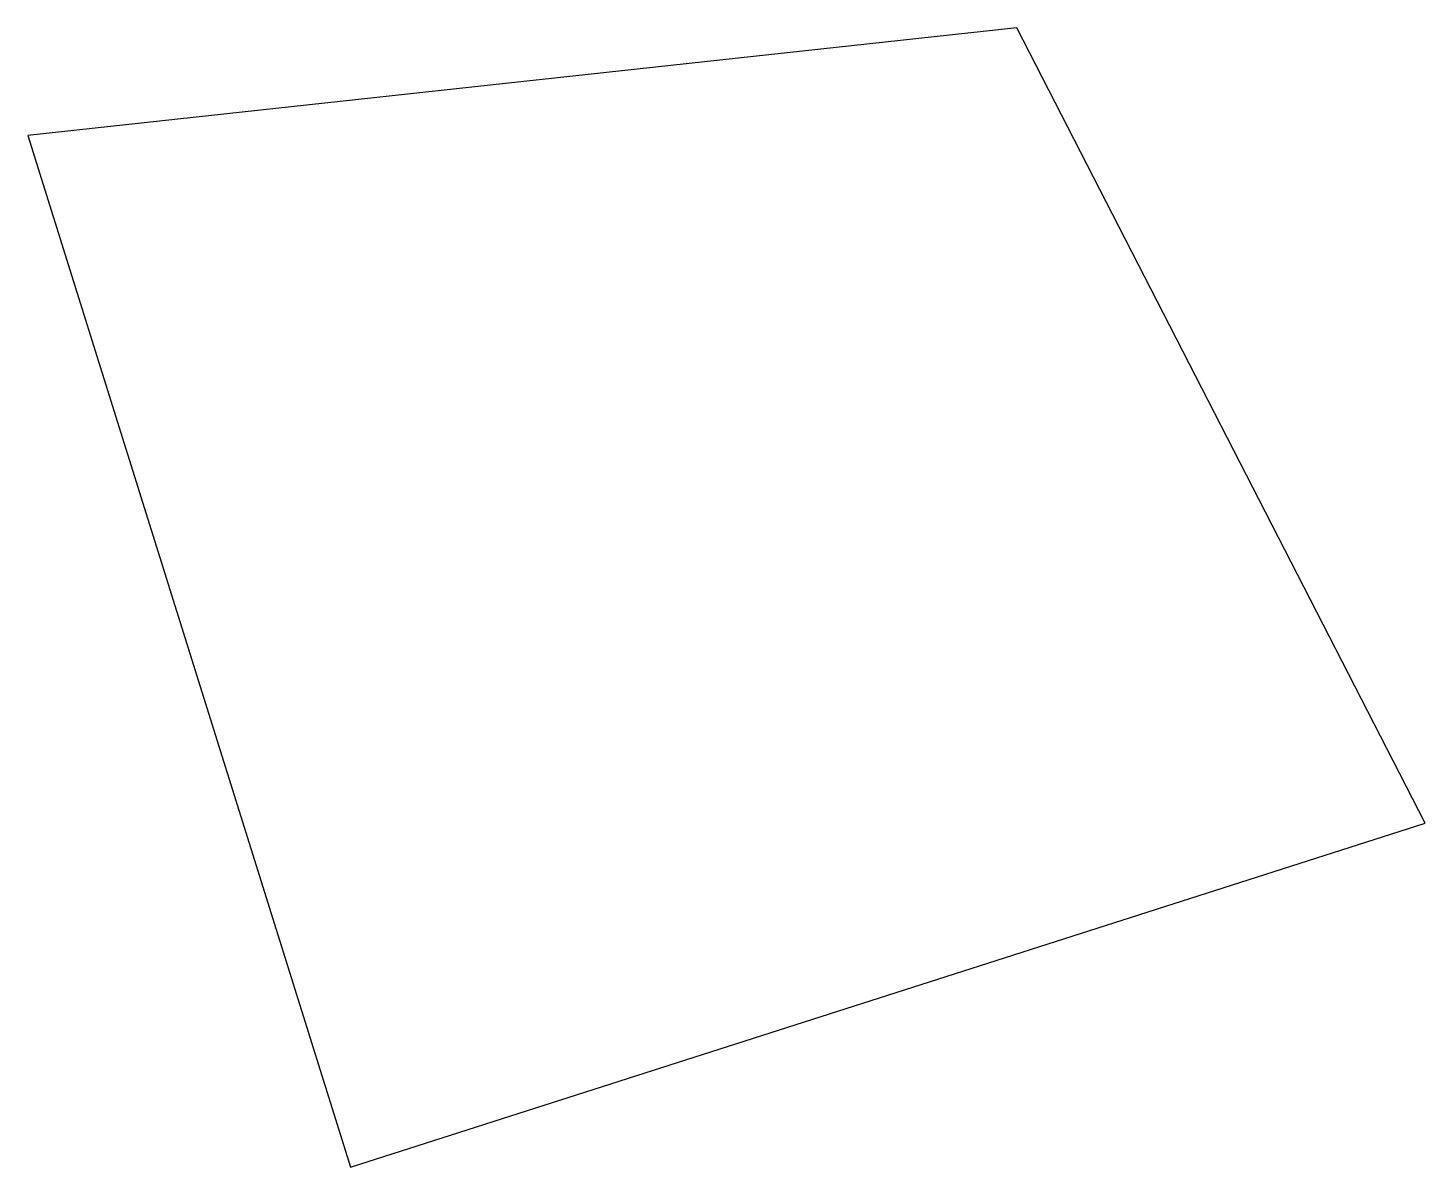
# Model space of a CAD drawing. Header units: inches. Extents: x -7.5 to 25, y 0 to 26.5.
import ezdxf

# ---------------------------------------------------------------- set-up
doc = ezdxf.new("R2010")
doc.units = ezdxf.units.IN
doc.header["$MEASUREMENT"] = 0

msp = doc.modelspace()

# ---------------------------------------------------------------- linework, layer by layer
msp.add_lwpolyline([(0, 0), (25, 8), (15.5, 26.5), (-7.5, 24)], close=True)

doc.saveas('drawing.dxf')
